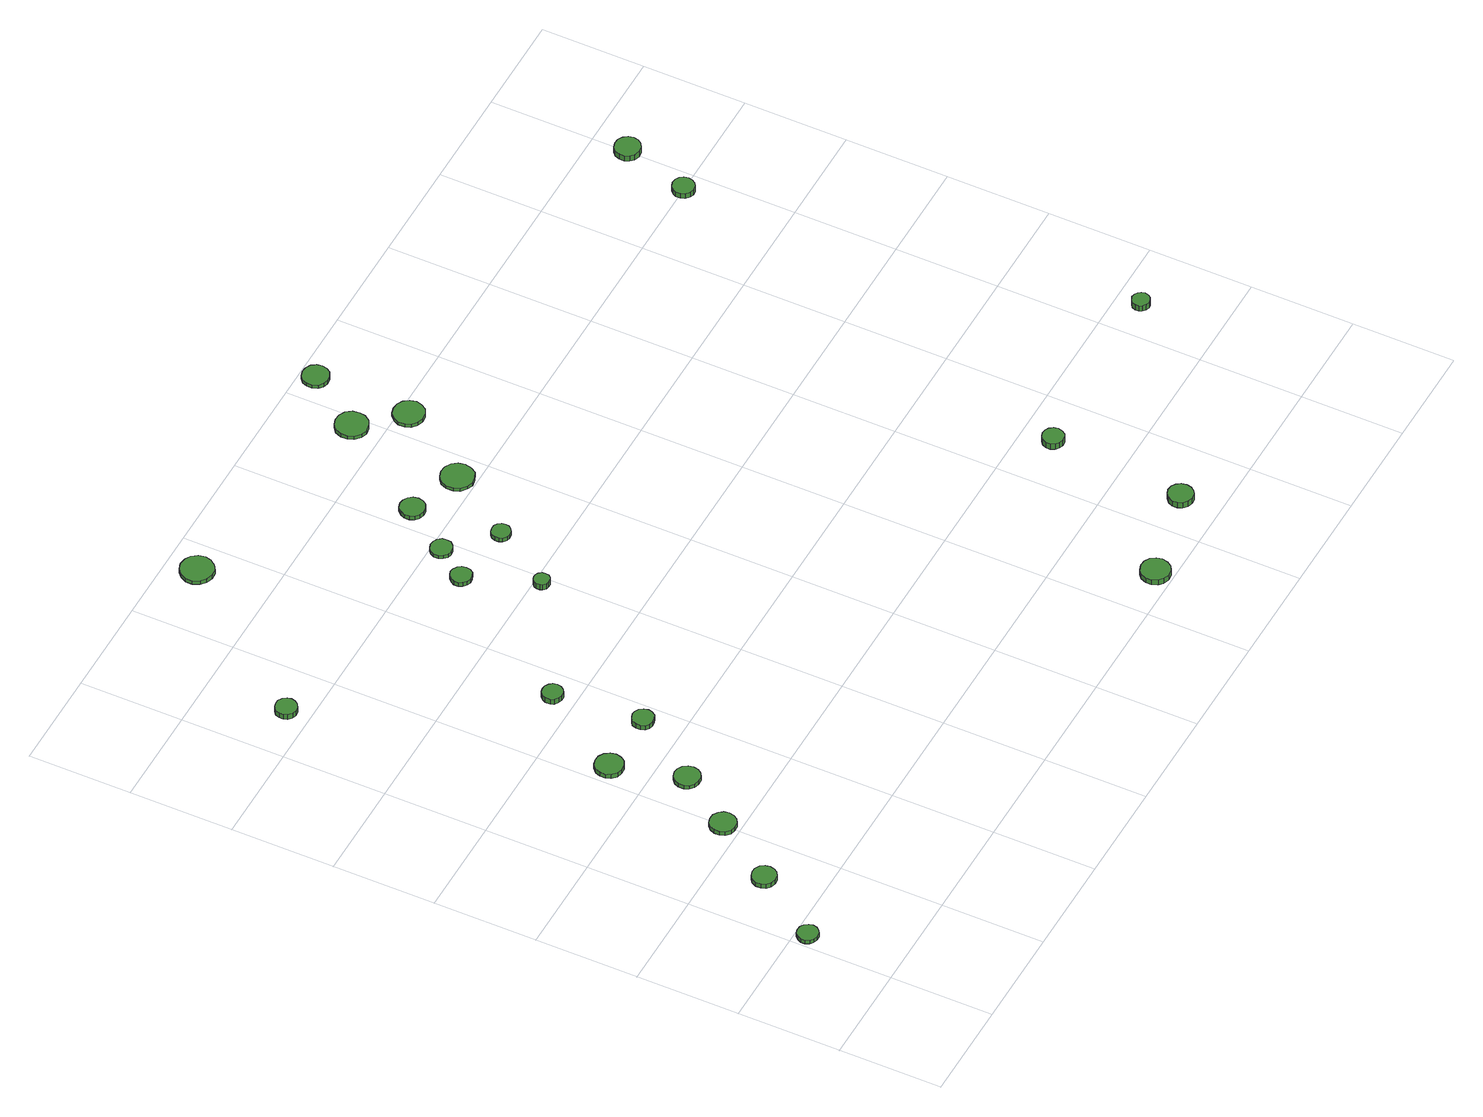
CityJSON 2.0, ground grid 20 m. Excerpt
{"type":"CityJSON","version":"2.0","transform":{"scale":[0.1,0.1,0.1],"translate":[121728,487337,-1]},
"CityObjects":{
"tree1":{"type":"SolitaryVegetationObject","attributes":{"function":"something"},"geometry":[{"type":"MultiSurface","lod":"1","boundaries":[[[0,1,2,3,4,5,6,7,8,9,10,11,12,13,14]],[[15,16,17,18,19,20,21,22,23,24,25,26,27,28,29]],[[0,29,28,1]],[[1,28,27,2]],[[2,27,26,3]],[[3,26,25,4]],[[4,25,24,5]],[[5,24,23,6]],[[6,23,22,7]],[[7,22,21,8]],[[8,21,20,9]],[[9,20,19,10]],[[10,19,18,11]],[[11,18,17,12]],[[12,17,16,13]],[[13,16,15,14]],[[14,15,29,0]]]}]},
"tree2":{"type":"SolitaryVegetationObject","attributes":{"function":"something"},"geometry":[{"type":"MultiSurface","lod":"1","boundaries":[[[30,31,32,33,34,35,36,37,38,39,40,41,42,43,44]],[[45,46,47,48,49,50,51,52,53,54,55,56,57,58,59]],[[30,59,58,31]],[[31,58,57,32]],[[32,57,56,33]],[[33,56,55,34]],[[34,55,54,35]],[[35,54,53,36]],[[36,53,52,37]],[[37,52,51,38]],[[38,51,50,39]],[[39,50,49,40]],[[40,49,48,41]],[[41,48,47,42]],[[42,47,46,43]],[[43,46,45,44]],[[44,45,59,30]]]}]},
"tree3":{"type":"SolitaryVegetationObject","attributes":{"function":"something"},"geometry":[{"type":"MultiSurface","lod":"1","boundaries":[[[60,61,62,63,64,65,66,67,68,69,70,71,72,73,74]],[[75,76,77,78,79,80,81,82,83,84,85,86,87,88,89]],[[60,89,88,61]],[[61,88,87,62]],[[62,87,86,63]],[[63,86,85,64]],[[64,85,84,65]],[[65,84,83,66]],[[66,83,82,67]],[[67,82,81,68]],[[68,81,80,69]],[[69,80,79,70]],[[70,79,78,71]],[[71,78,77,72]],[[72,77,76,73]],[[73,76,75,74]],[[74,75,89,60]]]}]},
"tree4":{"type":"SolitaryVegetationObject","attributes":{"function":"something"},"geometry":[{"type":"MultiSurface","lod":"1","boundaries":[[[90,91,92,93,94,95,96,97,98,99,100,101,102,103,104]],[[105,106,107,108,109,110,111,112,113,114,115,116,117,118,119]],[[90,119,118,91]],[[91,118,117,92]],[[92,117,116,93]],[[93,116,115,94]],[[94,115,114,95]],[[95,114,113,96]],[[96,113,112,97]],[[97,112,111,98]],[[98,111,110,99]],[[99,110,109,100]],[[100,109,108,101]],[[101,108,107,102]],[[102,107,106,103]],[[103,106,105,104]],[[104,105,119,90]]]}]},
"tree5":{"type":"SolitaryVegetationObject","attributes":{"function":"something"},"geometry":[{"type":"MultiSurface","lod":"1","boundaries":[[[120,121,122,123,124,125,126,127,128,129,130,131,132,133,134]],[[135,136,137,138,139,140,141,142,143,144,145,146,147,148,149]],[[120,149,148,121]],[[121,148,147,122]],[[122,147,146,123]],[[123,146,145,124]],[[124,145,144,125]],[[125,144,143,126]],[[126,143,142,127]],[[127,142,141,128]],[[128,141,140,129]],[[129,140,139,130]],[[130,139,138,131]],[[131,138,137,132]],[[132,137,136,133]],[[133,136,135,134]],[[134,135,149,120]]]}]},
"tree6":{"type":"SolitaryVegetationObject","attributes":{"function":"something"},"geometry":[{"type":"MultiSurface","lod":"1","boundaries":[[[150,151,152,153,154,155,156,157,158,159,160,161,162,163,164]],[[165,166,167,168,169,170,171,172,173,174,175,176,177,178,179]],[[150,179,178,151]],[[151,178,177,152]],[[152,177,176,153]],[[153,176,175,154]],[[154,175,174,155]],[[155,174,173,156]],[[156,173,172,157]],[[157,172,171,158]],[[158,171,170,159]],[[159,170,169,160]],[[160,169,168,161]],[[161,168,167,162]],[[162,167,166,163]],[[163,166,165,164]],[[164,165,179,150]]]}]},
"tree7":{"type":"SolitaryVegetationObject","attributes":{"function":"something"},"geometry":[{"type":"MultiSurface","lod":"1","boundaries":[[[180,181,182,183,184,185,186,187,188,189,190,191,192,193,194]],[[195,196,197,198,199,200,201,202,203,204,205,206,207,208,209]],[[180,209,208,181]],[[181,208,207,182]],[[182,207,206,183]],[[183,206,205,184]],[[184,205,204,185]],[[185,204,203,186]],[[186,203,202,187]],[[187,202,201,188]],[[188,201,200,189]],[[189,200,199,190]],[[190,199,198,191]],[[191,198,197,192]],[[192,197,196,193]],[[193,196,195,194]],[[194,195,209,180]]]}]},
"tree8":{"type":"SolitaryVegetationObject","attributes":{"function":"something"},"geometry":[{"type":"MultiSurface","lod":"1","boundaries":[[[210,211,212,213,214,215,216,217,218,219,220,221,222,223,224]],[[225,226,227,228,229,230,231,232,233,234,235,236,237,238,239]],[[210,239,238,211]],[[211,238,237,212]],[[212,237,236,213]],[[213,236,235,214]],[[214,235,234,215]],[[215,234,233,216]],[[216,233,232,217]],[[217,232,231,218]],[[218,231,230,219]],[[219,230,229,220]],[[220,229,228,221]],[[221,228,227,222]],[[222,227,226,223]],[[223,226,225,224]],[[224,225,239,210]]]}]},
"tree9":{"type":"SolitaryVegetationObject","attributes":{"function":"something"},"geometry":[{"type":"MultiSurface","lod":"1","boundaries":[[[240,241,242,243,244,245,246,247,248,249,250,251,252,253,254]],[[255,256,257,258,259,260,261,262,263,264,265,266,267,268,269]],[[240,269,268,241]],[[241,268,267,242]],[[242,267,266,243]],[[243,266,265,244]],[[244,265,264,245]],[[245,264,263,246]],[[246,263,262,247]],[[247,262,261,248]],[[248,261,260,249]],[[249,260,259,250]],[[250,259,258,251]],[[251,258,257,252]],[[252,257,256,253]],[[253,256,255,254]],[[254,255,269,240]]]}]},
"tree10":{"type":"SolitaryVegetationObject","attributes":{"function":"something"},"geometry":[{"type":"MultiSurface","lod":"1","boundaries":[[[270,271,272,273,274,275,276,277,278,279,280,281,282,283,284]],[[285,286,287,288,289,290,291,292,293,294,295,296,297,298,299]],[[270,299,298,271]],[[271,298,297,272]],[[272,297,296,273]],[[273,296,295,274]],[[274,295,294,275]],[[275,294,293,276]],[[276,293,292,277]],[[277,292,291,278]],[[278,291,290,279]],[[279,290,289,280]],[[280,289,288,281]],[[281,288,287,282]],[[282,287,286,283]],[[283,286,285,284]],[[284,285,299,270]]]}]},
"tree11":{"type":"SolitaryVegetationObject","attributes":{"function":"something"},"geometry":[{"type":"MultiSurface","lod":"1","boundaries":[[[300,301,302,303,304,305,306,307,308,309,310,311,312,313,314]],[[315,316,317,318,319,320,321,322,323,324,325,326,327,328,329]],[[300,329,328,301]],[[301,328,327,302]],[[302,327,326,303]],[[303,326,325,304]],[[304,325,324,305]],[[305,324,323,306]],[[306,323,322,307]],[[307,322,321,308]],[[308,321,320,309]],[[309,320,319,310]],[[310,319,318,311]],[[311,318,317,312]],[[312,317,316,313]],[[313,316,315,314]],[[314,315,329,300]]]}]},
"tree12":{"type":"SolitaryVegetationObject","attributes":{"function":"something"},"geometry":[{"type":"MultiSurface","lod":"1","boundaries":[[[330,331,332,333,334,335,336,337,338,339,340,341,342,343,344]],[[345,346,347,348,349,350,351,352,353,354,355,356,357,358,359]],[[330,359,358,331]],[[331,358,357,332]],[[332,357,356,333]],[[333,356,355,334]],[[334,355,354,335]],[[335,354,353,336]],[[336,353,352,337]],[[337,352,351,338]],[[338,351,350,339]],[[339,350,349,340]],[[340,349,348,341]],[[341,348,347,342]],[[342,347,346,343]],[[343,346,345,344]],[[344,345,359,330]]]}]},
"tree13":{"type":"SolitaryVegetationObject","attributes":{"function":"something"},"geometry":[{"type":"MultiSurface","lod":"1","boundaries":[[[360,361,362,363,364,365,366,367,368,369,370,371,372,373,374]],[[375,376,377,378,379,380,381,382,383,384,385,386,387,388,389]],[[360,389,388,361]],[[361,388,387,362]],[[362,387,386,363]],[[363,386,385,364]],[[364,385,384,365]],[[365,384,383,366]],[[366,383,382,367]],[[367,382,381,368]],[[368,381,380,369]],[[369,380,379,370]],[[370,379,378,371]],[[371,378,377,372]],[[372,377,376,373]],[[373,376,375,374]],[[374,375,389,360]]]}]},
"tree14":{"type":"SolitaryVegetationObject","attributes":{"function":"something"},"geometry":[{"type":"MultiSurface","lod":"1","boundaries":[[[390,391,392,393,394,395,396,397,398,399,400,401,402,403,404]],[[405,406,407,408,409,410,411,412,413,414,415,416,417,418,419]],[[390,419,418,391]],[[391,418,417,392]],[[392,417,416,393]],[[393,416,415,394]],[[394,415,414,395]],[[395,414,413,396]],[[396,413,412,397]],[[397,412,411,398]],[[398,411,410,399]],[[399,410,409,400]],[[400,409,408,401]],[[401,408,407,402]],[[402,407,406,403]],[[403,406,405,404]],[[404,405,419,390]]]}]},
"tree15":{"type":"SolitaryVegetationObject","attributes":{"function":"something"},"geometry":[{"type":"MultiSurface","lod":"1","boundaries":[[[420,421,422,423,424,425,426,427,428,429,430,431,432,433,434]],[[435,436,437,438,439,440,441,442,443,444,445,446,447,448,449]],[[420,449,448,421]],[[421,448,447,422]],[[422,447,446,423]],[[423,446,445,424]],[[424,445,444,425]],[[425,444,443,426]],[[426,443,442,427]],[[427,442,441,428]],[[428,441,440,429]],[[429,440,439,430]],[[430,439,438,431]],[[431,438,437,432]],[[432,437,436,433]],[[433,436,435,434]],[[434,435,449,420]]]}]},
"tree16":{"type":"SolitaryVegetationObject","attributes":{"function":"something"},"geometry":[{"type":"MultiSurface","lod":"1","boundaries":[[[450,451,452,453,454,455,456,457,458,459,460,461,462,463,464]],[[465,466,467,468,469,470,471,472,473,474,475,476,477,478,479]],[[450,479,478,451]],[[451,478,477,452]],[[452,477,476,453]],[[453,476,475,454]],[[454,475,474,455]],[[455,474,473,456]],[[456,473,472,457]],[[457,472,471,458]],[[458,471,470,459]],[[459,470,469,460]],[[460,469,468,461]],[[461,468,467,462]],[[462,467,466,463]],[[463,466,465,464]],[[464,465,479,450]]]}]},
"tree17":{"type":"SolitaryVegetationObject","attributes":{"function":"something"},"geometry":[{"type":"MultiSurface","lod":"1","boundaries":[[[480,481,482,483,484,485,486,487,488,489,490,491,492,493,494]],[[495,496,497,498,499,500,501,502,503,504,505,506,507,508,509]],[[480,509,508,481]],[[481,508,507,482]],[[482,507,506,483]],[[483,506,505,484]],[[484,505,504,485]],[[485,504,503,486]],[[486,503,502,487]],[[487,502,501,488]],[[488,501,500,489]],[[489,500,499,490]],[[490,499,498,491]],[[491,498,497,492]],[[492,497,496,493]],[[493,496,495,494]],[[494,495,509,480]]]}]},
"tree18":{"type":"SolitaryVegetationObject","attributes":{"function":"something"},"geometry":[{"type":"MultiSurface","lod":"1","boundaries":[[[510,511,512,513,514,515,516,517,518,519,520,521,522,523,524]],[[525,526,527,528,529,530,531,532,533,534,535,536,537,538,539]],[[510,539,538,511]],[[511,538,537,512]],[[512,537,536,513]],[[513,536,535,514]],[[514,535,534,515]],[[515,534,533,516]],[[516,533,532,517]],[[517,532,531,518]],[[518,531,530,519]],[[519,530,529,520]],[[520,529,528,521]],[[521,528,527,522]],[[522,527,526,523]],[[523,526,525,524]],[[524,525,539,510]]]}]},
"tree19":{"type":"SolitaryVegetationObject","attributes":{"function":"something"},"geometry":[{"type":"MultiSurface","lod":"1","boundaries":[[[540,541,542,543,544,545,546,547,548,549,550,551,552,553,554]],[[555,556,557,558,559,560,561,562,563,564,565,566,567,568,569]],[[540,569,568,541]],[[541,568,567,542]],[[542,567,566,543]],[[543,566,565,544]],[[544,565,564,545]],[[545,564,563,546]],[[546,563,562,547]],[[547,562,561,548]],[[548,561,560,549]],[[549,560,559,550]],[[550,559,558,551]],[[551,558,557,552]],[[552,557,556,553]],[[553,556,555,554]],[[554,555,569,540]]]}]},
"tree20":{"type":"SolitaryVegetationObject","attributes":{"function":"something"},"geometry":[{"type":"MultiSurface","lod":"1","boundaries":[[[570,571,572,573,574,575,576,577,578,579,580,581,582,583,584]],[[585,586,587,588,589,590,591,592,593,594,595,596,597,598,599]],[[570,599,598,571]],[[571,598,597,572]],[[572,597,596,573]],[[573,596,595,574]],[[574,595,594,575]],[[575,594,593,576]],[[576,593,592,577]],[[577,592,591,578]],[[578,591,590,579]],[[579,590,589,580]],[[580,589,588,581]],[[581,588,587,582]],[[582,587,586,583]],[[583,586,585,584]],[[584,585,599,570]]]}]},
"tree21":{"type":"SolitaryVegetationObject","attributes":{"function":"something"},"geometry":[{"type":"MultiSurface","lod":"1","boundaries":[[[600,601,602,603,604,605,606,607,608,609,610,611,612,613,614]],[[615,616,617,618,619,620,621,622,623,624,625,626,627,628,629]],[[600,629,628,601]],[[601,628,627,602]],[[602,627,626,603]],[[603,626,625,604]],[[604,625,624,605]],[[605,624,623,606]],[[606,623,622,607]],[[607,622,621,608]],[[608,621,620,609]],[[609,620,619,610]],[[610,619,618,611]],[[611,618,617,612]],[[612,617,616,613]],[[613,616,615,614]],[[614,615,629,600]]]}]},
"tree22":{"type":"SolitaryVegetationObject","attributes":{"function":"something"},"geometry":[{"type":"MultiSurface","lod":"1","boundaries":[[[630,631,632,633,634,635,636,637,638,639,640,641,642,643,644]],[[645,646,647,648,649,650,651,652,653,654,655,656,657,658,659]],[[630,659,658,631]],[[631,658,657,632]],[[632,657,656,633]],[[633,656,655,634]],[[634,655,654,635]],[[635,654,653,636]],[[636,653,652,637]],[[637,652,651,638]],[[638,651,650,639]],[[639,650,649,640]],[[640,649,648,641]],[[641,648,647,642]],[[642,647,646,643]],[[643,646,645,644]],[[644,645,659,630]]]}]},
"tree23":{"type":"SolitaryVegetationObject","attributes":{"function":"something"},"geometry":[{"type":"MultiSurface","lod":"1","boundaries":[[[660,661,662,663,664,665,666,667,668,669,670,671,672,673,674]],[[675,676,677,678,679,680,681,682,683,684,685,686,687,688,689]],[[660,689,688,661]],[[661,688,687,662]],[[662,687,686,663]],[[663,686,685,664]],[[664,685,684,665]],[[665,684,683,666]],[[666,683,682,667]],[[667,682,681,668]],[[668,681,680,669]],[[669,680,679,670]],[[670,679,678,671]],[[671,678,677,672]],[[672,677,676,673]],[[673,676,675,674]],[[674,675,689,660]]]}]},
"tree24":{"type":"SolitaryVegetationObject","attributes":{"function":"something"},"geometry":[{"type":"MultiSurface","lod":"1","boundaries":[[[690,691,692,693,694,695,696,697,698,699,700,701,702,703,704]],[[705,706,707,708,709,710,711,712,713,714,715,716,717,718,719]],[[690,719,718,691]],[[691,718,717,692]],[[692,717,716,693]],[[693,716,715,694]],[[694,715,714,695]],[[695,714,713,696]],[[696,713,712,697]],[[697,712,711,698]],[[698,711,710,699]],[[699,710,709,700]],[[700,709,708,701]],[[701,708,707,702]],[[702,707,706,703]],[[703,706,705,704]],[[704,705,719,690]]]}]}
},
"vertices":[
[47,177,15],[45,185,15],[40,192,15],[33,196,15],[24,197,15],[16,195,15],[10,189,15],[6,181,15],[6,173,15],[10,165,15],[16,160,15],[24,157,15],[33,158,15],[40,162,15],[45,169,15],[45,169,7],[40,162,7],[33,158,7],[24,157,7],[16,160,7],[10,165,7],[6,173,7],[6,181,7],[10,189,7],[16,195,7],[24,197,7],[33,196,7],[40,192,7],[45,185,7],[47,177,7],
[140,309,16],[138,318,16],[133,326,16],[124,331,16],[115,332,16],[105,329,16],[98,323,16],[94,314,16],[94,304,16],[98,295,16],[105,289,16],[115,286,16],[124,287,16],[133,292,16],[138,300,16],[138,300,6],[133,292,6],[124,287,6],[115,286,6],[105,289,6],[98,295,6],[94,304,6],[94,314,6],[98,323,6],[105,329,6],[115,332,6],[124,331,6],[133,326,6],[138,318,6],[140,309,6],
[226,433,15],[224,443,15],[218,451,15],[209,457,15],[198,458,15],[189,455,15],[181,448,15],[177,438,15],[177,428,15],[181,418,15],[189,411,15],[198,408,15],[209,409,15],[218,415,15],[224,423,15],[224,423,6],[218,415,6],[209,409,6],[198,408,6],[189,411,6],[181,418,6],[177,428,6],[177,438,6],[181,448,6],[189,455,6],[198,458,6],[209,457,6],[218,451,6],[224,443,6],[226,433,6],
[298,540,15],[296,550,15],[290,559,15],[281,564,15],[271,565,15],[261,562,15],[253,555,15],[249,546,15],[249,535,15],[253,526,15],[261,519,15],[271,516,15],[281,517,15],[290,522,15],[296,530,15],[296,530,7],[290,522,7],[281,517,7],[271,516,7],[261,519,7],[253,526,7],[249,535,7],[249,546,7],[253,555,7],[261,562,7],[271,565,7],[281,564,7],[290,559,7],[296,550,7],[298,540,7],
[263,675,17],[260,686,17],[254,695,17],[244,701,17],[233,702,17],[223,699,17],[214,691,17],[210,681,17],[210,670,17],[214,660,17],[223,652,17],[233,649,17],[244,650,17],[254,655,17],[260,664,17],[260,664,7],[254,655,7],[244,650,7],[233,649,7],[223,652,7],[214,660,7],[210,670,7],[210,681,7],[214,691,7],[223,699,7],[233,702,7],[244,701,7],[254,695,7],[260,686,7],[263,675,7],
[124,1246,19],[122,1254,19],[117,1261,19],[109,1266,19],[101,1266,19],[93,1264,19],[86,1258,19],[83,1250,19],[83,1242,19],[86,1234,19],[93,1228,19],[101,1225,19],[109,1226,19],[117,1231,19],[122,1238,19],[122,1238,7],[117,1231,7],[109,1226,7],[101,1225,7],[93,1228,7],[86,1234,7],[83,1242,7],[83,1250,7],[86,1258,7],[93,1264,7],[101,1266,7],[109,1266,7],[117,1261,7],[122,1254,7],[124,1246,7],
[385,673,18],[383,682,18],[378,689,18],[370,693,18],[362,694,18],[354,691,18],[347,686,18],[344,678,18],[344,669,18],[347,661,18],[354,655,18],[362,653,18],[370,654,18],[378,658,18],[383,665,18],[383,665,7],[378,658,7],[370,654,7],[362,653,7],[354,655,7],[347,661,7],[344,669,7],[344,678,7],[347,686,7],[354,691,7],[362,694,7],[370,693,7],[378,689,7],[383,682,7],[385,673,7],
[363,842,24],[361,850,24],[356,856,24],[349,860,24],[341,861,24],[334,859,24],[327,853,24],[324,846,24],[324,837,24],[327,830,24],[334,825,24],[341,822,24],[349,823,24],[356,827,24],[361,834,24],[361,834,12],[356,827,12],[349,823,12],[341,822,12],[334,825,12],[327,830,12],[324,837,12],[324,846,12],[327,853,12],[334,859,12],[341,861,12],[349,860,12],[356,856,12],[361,850,12],[363,842,12],
[369,1540,16],[366,1553,16],[358,1564,16],[347,1570,16],[334,1572,16],[321,1568,16],[312,1559,16],[306,1547,16],[306,1534,16],[312,1522,16],[321,1513,16],[334,1509,16],[347,1510,16],[358,1517,16],[366,1528,16],[366,1528,7],[358,1517,7],[347,1510,7],[334,1509,7],[321,1513,7],[312,1522,7],[306,1534,7],[306,1547,7],[312,1559,7],[321,1568,7],[334,1572,7],[347,1570,7],[358,1564,7],[366,1553,7],[369,1540,7],
[553,1118,16],[552,1127,16],[547,1133,16],[539,1138,16],[531,1139,16],[523,1136,16],[517,1130,16],[513,1123,16],[513,1114,16],[517,1107,16],[523,1101,16],[531,1098,16],[539,1099,16],[547,1103,16],[552,1110,16],[552,1110,7],[547,1103,7],[539,1099,7],[531,1098,7],[523,1101,7],[517,1107,7],[513,1114,7],[513,1123,7],[517,1130,7],[523,1136,7],[531,1139,7],[539,1138,7],[547,1133,7],[552,1127,7],[553,1118,7],
[598,985,22],[597,991,22],[593,996,22],[588,999,22],[582,1000,22],[576,998,22],[571,993,22],[569,988,22],[569,981,22],[571,976,22],[576,971,22],[582,970,22],[588,970,22],[593,973,22],[597,978,22],[597,978,9],[593,973,9],[588,970,9],[582,970,9],[576,971,9],[571,976,9],[569,981,9],[569,988,9],[571,993,9],[576,998,9],[582,1000,9],[588,999,9],[593,996,9],[597,991,9],[598,985,9],
[599,1180,15],[598,1189,15],[592,1196,15],[585,1200,15],[576,1201,15],[568,1198,15],[562,1193,15],[558,1185,15],[558,1176,15],[562,1168,15],[568,1162,15],[576,1160,15],[585,1161,15],[592,1165,15],[598,1172,15],[598,1172,7],[592,1165,7],[585,1161,7],[576,1160,7],[568,1162,7],[562,1168,7],[558,1176,7],[558,1185,7],[562,1193,7],[568,1198,7],[576,1201,7],[585,1200,7],[592,1196,7],[598,1189,7],[599,1180,7],
[679,1104,16],[678,1112,16],[673,1118,16],[667,1122,16],[659,1122,16],[652,1120,16],[646,1115,16],[643,1108,16],[643,1100,16],[646,1093,16],[652,1088,16],[659,1086,16],[667,1087,16],[673,1091,16],[678,1097,16],[678,1097,7],[673,1091,7],[667,1087,7],[659,1086,7],[652,1088,7],[646,1093,7],[643,1100,7],[643,1108,7],[646,1115,7],[652,1120,7],[659,1122,7],[667,1122,7],[673,1118,7],[678,1112,7],[679,1104,7],
[667,1270,16],[665,1280,16],[659,1288,16],[650,1293,16],[641,1294,16],[631,1291,16],[624,1284,16],[620,1275,16],[620,1265,16],[624,1256,16],[631,1250,16],[641,1247,16],[650,1248,16],[659,1252,16],[665,1260,16],[665,1260,7],[659,1252,7],[650,1248,7],[641,1247,7],[631,1250,7],[624,1256,7],[620,1265,7],[620,1275,7],[624,1284,7],[631,1291,7],[641,1294,7],[650,1293,7],[659,1288,7],[665,1280,7],[667,1270,7],
[1114,28,30],[1111,39,30],[1105,48,30],[1095,54,30],[1083,55,30],[1072,51,30],[1064,44,30],[1059,33,30],[1059,22,30],[1064,11,30],[1072,4,30],[1083,0,30],[1095,1,30],[1105,7,30],[1111,16,30],[1111,16,18],[1105,7,18],[1095,1,18],[1083,0,18],[1072,4,18],[1064,11,18],[1059,22,18],[1059,33,18],[1064,44,18],[1072,51,18],[1083,55,18],[1095,54,18],[1105,48,18],[1111,39,18],[1114,28,18],
[780,1235,14],[777,1248,14],[770,1258,14],[758,1265,14],[745,1266,14],[733,1262,14],[723,1254,14],[718,1241,14],[718,1228,14],[723,1216,14],[733,1208,14],[745,1203,14],[758,1205,14],[770,1211,14],[777,1222,14],[777,1222,7],[770,1211,7],[758,1205,7],[745,1203,7],[733,1208,7],[723,1216,7],[718,1228,7],[718,1241,7],[723,1254,7],[733,1262,7],[745,1266,7],[758,1265,7],[770,1258,7],[777,1248,7],[780,1235,7],
[808,1458,15],[806,1471,15],[798,1482,15],[787,1488,15],[774,1489,15],[762,1485,15],[752,1477,15],[747,1465,15],[747,1452,15],[752,1440,15],[762,1431,15],[774,1427,15],[787,1429,15],[798,1435,15],[806,1446,15],[806,1446,7],[798,1435,7],[787,1429,7],[774,1427,7],[762,1431,7],[752,1440,7],[747,1452,7],[747,1465,7],[752,1477,7],[762,1485,7],[774,1489,7],[787,1488,7],[798,1482,7],[806,1471,7],[808,1458,7],
[878,1381,15],[875,1393,15],[868,1403,15],[857,1409,15],[845,1410,15],[833,1407,15],[824,1398,15],[819,1387,15],[819,1375,15],[824,1364,15],[833,1356,15],[845,1352,15],[857,1353,15],[868,1359,15],[875,1369,15],[875,1369,7],[868,1359,7],[857,1353,7],[845,1352,7],[833,1356,7],[824,1364,7],[819,1375,7],[819,1387,7],[824,1398,7],[833,1407,7],[845,1410,7],[857,1409,7],[868,1403,7],[875,1393,7],[878,1381,7],
[1296,72,30],[1294,82,30],[1288,90,30],[1280,95,30],[1270,96,30],[1261,93,30],[1253,86,30],[1249,77,30],[1249,67,30],[1253,58,30],[1261,51,30],[1270,48,30],[1280,49,30],[1288,54,30],[1294,62,30],[1294,62,17],[1288,54,17],[1280,49,17],[1270,48,17],[1261,51,17],[1253,58,17],[1249,67,17],[1249,77,17],[1253,86,17],[1261,93,17],[1270,96,17],[1280,95,17],[1288,90,17],[1294,82,17],[1296,72,17],
[881,1569,15],[879,1579,15],[873,1588,15],[863,1593,15],[853,1594,15],[843,1591,15],[835,1584,15],[831,1574,15],[831,1564,15],[835,1554,15],[843,1547,15],[853,1544,15],[863,1545,15],[873,1550,15],[879,1559,15],[879,1559,7],[873,1550,7],[863,1545,7],[853,1544,7],[843,1547,7],[835,1554,7],[831,1564,7],[831,1574,7],[835,1584,7],[843,1591,7],[853,1594,7],[863,1593,7],[873,1588,7],[879,1579,7],[881,1569,7],
[1316,336,31],[1314,344,31],[1309,351,31],[1302,355,31],[1293,356,31],[1285,353,31],[1279,348,31],[1275,340,31],[1275,331,31],[1279,323,31],[1285,318,31],[1293,315,31],[1302,316,31],[1309,320,31],[1314,327,31],[1314,327,18],[1309,320,18],[1302,316,18],[1293,315,18],[1285,318,18],[1279,323,18],[1275,331,18],[1275,340,18],[1279,348,18],[1285,353,18],[1293,356,18],[1302,355,18],[1309,351,18],[1314,344,18],[1316,336,18],
[1683,350,30],[1681,357,30],[1677,362,30],[1671,366,30],[1664,367,30],[1658,364,30],[1652,360,30],[1649,353,30],[1649,346,30],[1652,340,30],[1658,335,30],[1664,333,30],[1671,334,30],[1677,337,30],[1681,343,30],[1681,343,17],[1677,337,17],[1671,334,17],[1664,333,17],[1658,335,17],[1652,340,17],[1649,346,17],[1649,353,17],[1652,360,17],[1658,364,17],[1664,367,17],[1671,366,17],[1677,362,17],[1681,357,17],[1683,350,17],
[1576,1197,25],[1574,1206,25],[1569,1213,25],[1562,1217,25],[1553,1218,25],[1545,1215,25],[1538,1209,25],[1535,1202,25],[1535,1193,25],[1538,1185,25],[1545,1179,25],[1553,1176,25],[1562,1177,25],[1569,1182,25],[1574,1189,25],[1574,1189,13],[1569,1182,13],[1562,1177,13],[1553,1176,13],[1545,1179,13],[1538,1185,13],[1535,1193,13],[1535,1202,13],[1538,1209,13],[1545,1215,13],[1553,1218,13],[1562,1217,13],[1569,1213,13],[1574,1206,13],[1576,1197,13],
[1618,1327,28],[1616,1337,28],[1610,1345,28],[1601,1350,28],[1591,1351,28],[1581,1348,28],[1574,1341,28],[1570,1332,28],[1570,1322,28],[1574,1313,28],[1581,1306,28],[1591,1303,28],[1601,1304,28],[1610,1309,28],[1616,1317,28],[1616,1317,15],[1610,1309,15],[1601,1304,15],[1591,1303,15],[1581,1306,15],[1574,1313,15],[1570,1322,15],[1570,1332,15],[1574,1341,15],[1581,1348,15],[1591,1351,15],[1601,1350,15],[1610,1345,15],[1616,1337,15],[1618,1327,15]
]}
